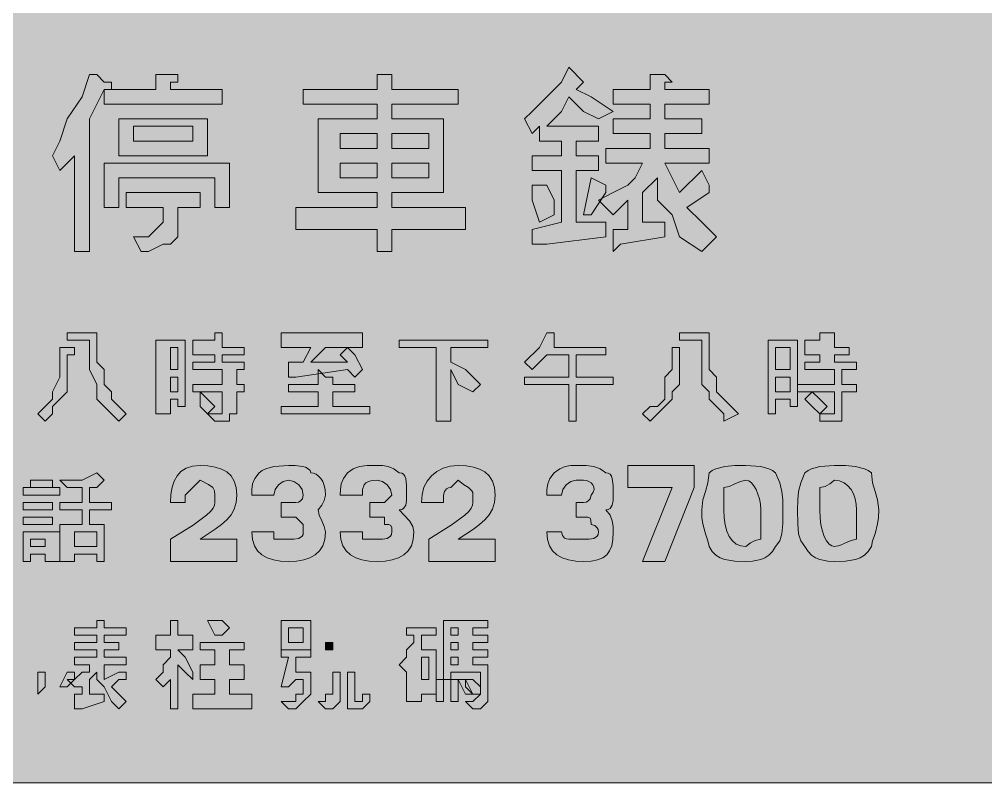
# Model space of a CAD drawing. Header units: metres. Extents: x 9 to 558, y 12 to 260.
# Drawn here: x 283.4 to 440.6, y 11.5 to 135.7 of the extents above; entities that cross this region are included whole.
import ezdxf

# ---------------------------------------------------------------- set-up
doc = ezdxf.new("R2010")
doc.units = ezdxf.units.M
doc.layers.add('FILL_BLACK_000000', color=7, linetype='Continuous', true_color=0x000000)
doc.layers.add('FILL_YELLOW_FFFF00', color=7, linetype='Continuous', true_color=0xffff00)

msp = doc.modelspace()

# ---------------------------------------------------------------- hatches: boundary and pattern name
at = {"layer": 'FILL_BLACK_000000', "true_color": 0x000000}
h = msp.add_hatch(color=7, dxfattribs=at)
h.dxf.hatch_style = 1
h.paths.add_polyline_path([(366.81, 101.52), (371.61, 102.72), (371.61, 111.12), (366.81, 111.12), (366.81, 113.52), (371.61, 113.52), (371.61, 115.92), (368.01, 115.92), (368.01, 118.32), (366.81, 117.12), (365.61, 119.52), (366.81, 120.72), (369.21, 123.12), (371.61, 125.52), (372.81, 127.92), (375.21, 125.52), (374.01, 124.32), (376.41, 123.12), (380.01, 120.72), (377.61, 119.52), (375.21, 120.72), (372.81, 123.12), (371.61, 120.72), (369.21, 118.32), (377.61, 118.32), (377.61, 115.92), (374.01, 115.92), (374.01, 113.52), (377.61, 113.52), (377.61, 111.12), (374.01, 111.12), (374.01, 102.72), (378.81, 102.72), (378.81, 100.32), (369.21, 99.12), (368.01, 99.12), (366.81, 99.12), (366.81, 101.52)])
h = msp.add_hatch(color=7, dxfattribs=at)
h.dxf.hatch_style = 1
h.paths.add_polyline_path([(297.21, 125.52), (298.41, 125.52), (298.41, 124.32), (297.21, 124.32), (294.81, 119.52), (294.81, 97.92), (292.41, 97.92), (292.41, 113.52), (290.01, 111.12), (288.81, 113.52), (290.01, 115.92), (291.21, 119.52), (293.61, 123.12), (294.81, 126.72), (296.01, 126.72), (297.21, 125.52)])
h = msp.add_hatch(color=7, dxfattribs=at)
h.dxf.hatch_style = 1
h.paths.add_polyline_path([(308.01, 126.72), (309.21, 126.72), (309.21, 125.52), (308.01, 125.52), (308.01, 124.32), (316.41, 124.32), (316.41, 121.92), (297.21, 121.92), (297.21, 124.32), (305.61, 124.32), (305.61, 126.72), (308.01, 126.72)])
h = msp.add_hatch(color=7, dxfattribs=at)
h.dxf.hatch_style = 1
h.paths.add_polyline_path([(344.01, 124.32), (354.81, 124.32), (354.81, 121.92), (344.01, 121.92), (344.01, 119.52), (352.41, 119.52), (352.41, 107.52), (344.01, 107.52), (344.01, 105.12), (356.01, 105.12), (356.01, 101.52), (344.01, 101.52), (344.01, 97.92), (341.61, 97.92), (341.61, 101.52), (328.41, 101.52), (328.41, 105.12), (341.61, 105.12), (341.61, 107.52), (332.01, 107.52), (332.01, 119.52), (341.61, 119.52), (341.61, 121.92), (329.61, 121.92), (329.61, 124.32), (341.61, 124.32), (341.61, 126.72), (344.01, 126.72), (344.01, 125.52), (344.01, 124.32)])
h.paths.add_polyline_path([(341.61, 114.72), (341.61, 117.12), (335.61, 117.12), (335.61, 114.72), (341.61, 114.72)], flags=16)
h.paths.add_polyline_path([(335.61, 109.92), (341.61, 109.92), (341.61, 112.32), (335.61, 112.32), (335.61, 109.92)], flags=16)
h.paths.add_polyline_path([(344.01, 117.12), (344.01, 114.72), (350.01, 114.72), (350.01, 117.12), (344.01, 117.12)], flags=16)
h.paths.add_polyline_path([(350.01, 112.32), (344.01, 112.32), (344.01, 109.92), (350.01, 109.92), (350.01, 112.32)], flags=16)
h = msp.add_hatch(color=7, dxfattribs=at)
h.dxf.hatch_style = 1
h.paths.add_polyline_path([(386.01, 124.32), (386.01, 126.72), (388.41, 126.72), (389.61, 125.52), (388.41, 125.52), (388.41, 124.32), (395.61, 124.32), (395.61, 121.92), (388.41, 121.92), (388.41, 119.52), (394.41, 119.52), (394.41, 117.12), (388.41, 117.12), (388.41, 114.72), (395.61, 114.72), (395.61, 112.32), (388.41, 112.32), (389.61, 109.92), (390.81, 107.52), (394.41, 111.12), (395.61, 108.72), (395.61, 107.52), (392.01, 105.12), (394.41, 102.72), (396.81, 100.32), (394.41, 97.92), (390.81, 100.32), (389.61, 103.92), (387.21, 106.32), (387.21, 109.92), (384.81, 107.52), (384.81, 102.72), (388.41, 102.72), (388.41, 100.32), (381.21, 99.12), (380.01, 97.92), (380.01, 99.12), (380.01, 101.52), (382.41, 101.52), (382.41, 106.32), (380.01, 103.92), (377.61, 106.32), (380.01, 107.52), (382.41, 108.72), (383.61, 109.92), (384.81, 112.32), (378.81, 112.32), (378.81, 114.72), (386.01, 114.72), (386.01, 117.12), (380.01, 117.12), (380.01, 119.52), (386.01, 119.52), (386.01, 121.92), (380.01, 121.92), (380.01, 124.32), (386.01, 124.32)])
h = msp.add_hatch(color=7, dxfattribs=at)
h.dxf.hatch_style = 1
h.paths.add_polyline_path([(314.01, 113.52), (299.61, 113.52), (299.61, 119.52), (314.01, 119.52), (314.01, 113.52)])
h.paths.add_polyline_path([(311.61, 118.32), (302.01, 118.32), (302.01, 115.92), (311.61, 115.92), (311.61, 118.32)], flags=16)
h = msp.add_hatch(color=7, dxfattribs=at)
h.dxf.hatch_style = 1
h.paths.add_polyline_path([(317.61, 112.32), (317.61, 105.12), (315.21, 105.12), (315.21, 109.92), (299.61, 109.92), (299.61, 105.12), (297.21, 105.12), (297.21, 112.32), (317.61, 112.32)])
h = msp.add_hatch(color=7, dxfattribs=at)
h.dxf.hatch_style = 1
h.paths.add_polyline_path([(370.41, 106.32), (370.41, 103.92), (368.01, 102.72), (366.81, 106.32), (366.81, 108.72), (369.21, 108.72), (370.41, 106.32)])
h = msp.add_hatch(color=7, dxfattribs=at)
h.dxf.hatch_style = 1
h.paths.add_polyline_path([(376.41, 109.92), (378.81, 108.72), (378.81, 107.52), (376.41, 103.92), (375.21, 103.92), (376.41, 109.92)])
h = msp.add_hatch(color=7, dxfattribs=at)
h.dxf.hatch_style = 1
h.paths.add_polyline_path([(312.81, 107.52), (312.81, 105.12), (309.21, 105.12), (309.21, 102.72), (309.21, 100.32), (308.01, 99.12), (306.81, 99.12), (304.41, 97.92), (303.21, 97.92), (302.01, 100.32), (304.41, 100.32), (305.61, 101.52), (306.81, 102.72), (306.81, 105.12), (300.81, 105.12), (300.81, 107.52), (312.81, 107.52)])
h = msp.add_hatch(color=7, dxfattribs=at)
h.dxf.hatch_style = 1
h.paths.add_polyline_path([(296.01, 84.72), (296.01, 81.12), (296.01, 79.92), (297.21, 78.72), (297.21, 77.52), (297.21, 76.32), (298.41, 75.12), (298.41, 73.92), (299.61, 72.72), (300.81, 71.52), (299.61, 70.32), (298.41, 71.52), (297.21, 72.72), (296.01, 73.92), (296.01, 75.12), (296.01, 76.32), (294.81, 78.72), (294.81, 79.92), (294.81, 81.12), (294.81, 83.52), (291.21, 83.52), (291.21, 84.72), (296.01, 84.72)])
h = msp.add_hatch(color=7, dxfattribs=at)
h.dxf.hatch_style = 1
h.paths.add_polyline_path([(309.21, 72.72), (309.21, 73.92), (308.01, 73.92), (308.01, 71.52), (305.61, 71.52), (305.61, 72.72), (305.61, 83.52), (310.41, 83.52), (310.41, 72.72), (309.21, 72.72)])
h.paths.add_polyline_path([(308.01, 82.32), (308.01, 78.72), (309.21, 78.72), (309.21, 82.32), (308.01, 82.32)], flags=16)
h.paths.add_polyline_path([(309.21, 77.52), (308.01, 77.52), (308.01, 75.12), (309.21, 75.12), (309.21, 77.52)], flags=16)
h = msp.add_hatch(color=7, dxfattribs=at)
h.dxf.hatch_style = 1
h.paths.add_polyline_path([(315.21, 81.12), (311.61, 81.12), (311.61, 83.52), (315.21, 83.52), (315.21, 84.72), (316.41, 84.72), (316.41, 82.32), (320.01, 82.32), (320.01, 81.12), (316.41, 81.12), (316.41, 79.92), (320.01, 79.92), (320.01, 78.72), (318.81, 78.72), (318.81, 76.32), (320.01, 76.32), (320.01, 75.12), (318.81, 75.12), (318.81, 71.52), (317.61, 71.52), (317.61, 70.32), (316.41, 70.32), (315.21, 70.32), (314.01, 71.52), (316.41, 71.52), (316.41, 72.72), (316.41, 75.12), (311.61, 75.12), (311.61, 76.32), (316.41, 76.32), (316.41, 78.72), (311.61, 78.72), (311.61, 79.92), (315.21, 79.92), (315.21, 81.12)])
h = msp.add_hatch(color=7, dxfattribs=at)
h.dxf.hatch_style = 1
h.paths.add_polyline_path([(339.21, 78.72), (338.01, 77.52), (336.81, 78.72), (328.41, 77.52), (327.21, 77.52), (327.21, 79.92), (329.61, 79.92), (330.81, 82.32), (326.01, 82.32), (326.01, 84.72), (339.21, 84.72), (339.21, 82.32), (336.81, 82.32), (338.01, 81.12), (339.21, 78.72)])
h.paths.add_polyline_path([(333.21, 82.32), (330.81, 79.92), (336.81, 79.92), (335.61, 81.12), (336.81, 82.32), (333.21, 82.32)], flags=16)
h = msp.add_hatch(color=7, dxfattribs=at)
h.dxf.hatch_style = 1
h.paths.add_polyline_path([(359.61, 83.52), (359.61, 82.32), (353.61, 82.32), (353.61, 79.92), (356.01, 78.72), (358.41, 76.32), (357.21, 75.12), (354.81, 76.32), (353.61, 78.72), (353.61, 70.32), (351.21, 70.32), (351.21, 82.32), (345.21, 82.32), (345.21, 83.52), (359.61, 83.52)])
h = msp.add_hatch(color=7, dxfattribs=at)
h.dxf.hatch_style = 1
h.paths.add_polyline_path([(370.41, 82.32), (378.81, 82.32), (378.81, 81.12), (374.01, 81.12), (374.01, 77.52), (380.01, 77.52), (380.01, 76.32), (374.01, 76.32), (374.01, 70.32), (372.81, 70.32), (372.81, 76.32), (365.61, 76.32), (365.61, 77.52), (372.81, 77.52), (372.81, 81.12), (369.21, 81.12), (366.81, 78.72), (365.61, 79.92), (368.01, 82.32), (369.21, 84.72), (370.41, 84.72), (370.41, 83.52), (370.41, 82.32)])
h = msp.add_hatch(color=7, dxfattribs=at)
h.dxf.hatch_style = 1
h.paths.add_polyline_path([(395.61, 84.72), (395.61, 81.12), (395.61, 79.92), (395.61, 78.72), (396.81, 77.52), (396.81, 76.32), (396.81, 75.12), (398.01, 73.92), (399.21, 72.72), (400.41, 71.52), (398.01, 70.32), (398.01, 71.52), (396.81, 72.72), (395.61, 73.92), (395.61, 75.12), (394.41, 76.32), (394.41, 78.72), (394.41, 79.92), (394.41, 81.12), (394.41, 83.52), (390.81, 83.52), (390.81, 84.72), (395.61, 84.72)])
h = msp.add_hatch(color=7, dxfattribs=at)
h.dxf.hatch_style = 1
h.paths.add_polyline_path([(408.81, 72.72), (408.81, 73.92), (406.41, 73.92), (406.41, 71.52), (405.21, 71.52), (405.21, 72.72), (405.21, 83.52), (410.01, 83.52), (410.01, 72.72), (408.81, 72.72)])
h.paths.add_polyline_path([(406.41, 82.32), (406.41, 78.72), (408.81, 78.72), (408.81, 82.32), (406.41, 82.32)], flags=16)
h.paths.add_polyline_path([(408.81, 77.52), (406.41, 77.52), (406.41, 75.12), (408.81, 75.12), (408.81, 77.52)], flags=16)
h = msp.add_hatch(color=7, dxfattribs=at)
h.dxf.hatch_style = 1
h.paths.add_polyline_path([(413.61, 81.12), (411.21, 81.12), (411.21, 83.52), (413.61, 83.52), (413.61, 84.72), (416.01, 84.72), (416.01, 82.32), (418.41, 82.32), (418.41, 81.12), (416.01, 81.12), (416.01, 79.92), (419.61, 79.92), (419.61, 78.72), (417.21, 78.72), (417.21, 76.32), (419.61, 76.32), (419.61, 75.12), (417.21, 75.12), (417.21, 71.52), (417.21, 70.32), (416.01, 70.32), (414.81, 70.32), (413.61, 70.32), (413.61, 71.52), (414.81, 71.52), (416.01, 71.52), (416.01, 72.72), (416.01, 75.12), (410.01, 75.12), (410.01, 76.32), (416.01, 76.32), (416.01, 78.72), (411.21, 78.72), (411.21, 79.92), (413.61, 79.92), (413.61, 81.12)])
h = msp.add_hatch(color=7, dxfattribs=at)
h.dxf.hatch_style = 1
h.paths.add_polyline_path([(287.61, 72.72), (288.81, 73.92), (288.81, 75.12), (290.01, 77.52), (290.01, 78.72), (290.01, 79.92), (290.01, 82.32), (291.21, 82.32), (292.41, 82.32), (292.41, 81.12), (291.21, 81.12), (291.21, 79.92), (291.21, 77.52), (291.21, 76.32), (291.21, 75.12), (290.01, 73.92), (288.81, 72.72), (288.81, 71.52), (287.61, 70.32), (286.41, 71.52), (287.61, 72.72)])
h = msp.add_hatch(color=7, dxfattribs=at)
h.dxf.hatch_style = 1
h.paths.add_polyline_path([(386.01, 72.72), (387.21, 72.72), (388.41, 73.92), (388.41, 75.12), (388.41, 77.52), (389.61, 78.72), (389.61, 79.92), (389.61, 82.32), (390.81, 82.32), (390.81, 81.12), (390.81, 79.92), (390.81, 77.52), (390.81, 76.32), (389.61, 75.12), (389.61, 73.92), (388.41, 72.72), (387.21, 71.52), (386.01, 70.32), (384.81, 71.52), (386.01, 72.72)])
h = msp.add_hatch(color=7, dxfattribs=at)
h.dxf.hatch_style = 1
h.paths.add_polyline_path([(326.01, 72.72), (332.01, 72.72), (332.01, 75.12), (327.21, 75.12), (327.21, 76.32), (332.01, 76.32), (332.01, 78.72), (333.21, 77.52), (334.41, 77.52), (334.41, 76.32), (338.01, 76.32), (338.01, 75.12), (334.41, 75.12), (334.41, 72.72), (340.41, 72.72), (340.41, 71.52), (326.01, 71.52), (326.01, 72.72)])
h = msp.add_hatch(color=7, dxfattribs=at)
h.dxf.hatch_style = 1
h.paths.add_polyline_path([(314.01, 73.92), (315.21, 72.72), (314.01, 71.52), (312.81, 72.72), (312.81, 73.92), (312.81, 75.12), (314.01, 73.92)])
h = msp.add_hatch(color=7, dxfattribs=at)
h.dxf.hatch_style = 1
h.paths.add_polyline_path([(413.61, 73.92), (414.81, 72.72), (413.61, 71.52), (412.41, 72.72), (411.21, 73.92), (412.41, 75.12), (413.61, 73.92)])
h = msp.add_hatch(color=7, dxfattribs=at)
h.dxf.hatch_style = 1
h.paths.add_polyline_path([(318.81, 51.12), (318.81, 47.52), (308.01, 47.52), (308.01, 51.12), (311.67, 53.41), (313.86, 55.02), (314.51, 55.64), (314.93, 56.18), (315.15, 56.67), (315.21, 57.12), (315.21, 58.32), (315.17, 59.03), (314.91, 59.52), (314.2, 60.01), (312.81, 60.72), (311.61, 59.52), (310.41, 58.32), (310.41, 57.12), (308.01, 57.12), (308.07, 58.41), (308.25, 59.58), (308.58, 60.6), (309.06, 61.47), (309.71, 62.17), (310.54, 62.69), (311.57, 63.01), (312.81, 63.12), (314.1, 63.06), (315.27, 62.88), (316.29, 62.55), (317.16, 62.07), (317.86, 61.42), (318.38, 60.59), (318.7, 59.56), (318.81, 58.32), (318.7, 57.08), (318.38, 56.01), (317.86, 55.09), (317.16, 54.27), (316.29, 53.5), (315.27, 52.75), (312.81, 51.12), (318.81, 51.12)])
h = msp.add_hatch(color=7, dxfattribs=at)
h.dxf.hatch_style = 1
h.paths.add_polyline_path([(325.92, 47.58), (324.75, 47.76), (323.73, 48.09), (322.86, 48.57), (322.16, 49.22), (321.64, 50.05), (321.32, 51.08), (321.21, 52.32), (324.81, 52.32), (324.81, 51.12), (327.21, 51.12), (328.09, 51.14), (328.86, 51.27), (329.4, 51.63), (329.56, 51.92), (329.61, 52.32), (329.61, 53.52), (328.41, 54.72), (326.01, 54.72), (326.01, 57.12), (328.41, 57.12), (328.81, 57.17), (329.1, 57.31), (329.46, 57.72), (329.61, 58.32), (329.4, 59.2), (328.86, 59.97), (328.09, 60.51), (327.21, 60.72), (326.33, 60.51), (325.56, 59.97), (325.02, 59.2), (324.81, 58.32), (321.21, 58.32), (321.23, 59.22), (321.36, 60.12), (321.72, 61.02), (322.41, 61.92), (322.91, 62.32), (323.5, 62.61), (324.81, 62.97), (327.21, 63.12), (328.28, 63.1), (329.46, 62.97), (329.99, 62.83), (330.42, 62.61), (330.7, 62.32), (330.81, 61.92), (331.26, 61.86), (331.69, 61.69), (332.1, 61.41), (332.46, 61.02), (332.77, 60.51), (333, 59.89), (333.16, 59.16), (333.21, 58.32), (333.02, 57.44), (332.61, 56.67), (332.01, 55.92), (332.2, 55.02), (332.61, 54.12), (333.02, 53.22), (333.21, 52.32), (333.1, 51.08), (332.78, 50.05), (332.26, 49.22), (331.56, 48.57), (330.69, 48.09), (329.67, 47.76), (328.5, 47.58), (327.21, 47.52), (325.92, 47.58)])
h = msp.add_hatch(color=7, dxfattribs=at)
h.dxf.hatch_style = 1
h.paths.add_polyline_path([(340.32, 47.58), (339.15, 47.76), (338.13, 48.09), (337.26, 48.57), (336.56, 49.22), (336.04, 50.05), (335.72, 51.08), (335.61, 52.32), (339.21, 52.32), (339.21, 51.12), (341.61, 51.12), (342.49, 51.14), (343.26, 51.27), (343.8, 51.63), (343.96, 51.92), (344.01, 52.32), (343.99, 53.01), (343.86, 53.37), (343.5, 53.5), (342.81, 53.52), (342.81, 54.72), (340.41, 54.72), (340.41, 57.12), (342.81, 57.12), (344.01, 58.32), (343.8, 59.2), (343.26, 59.97), (342.49, 60.51), (341.61, 60.72), (340.82, 60.67), (340.22, 60.51), (339.8, 60.28), (339.51, 59.97), (339.25, 59.2), (339.21, 58.32), (335.61, 58.32), (335.63, 59.22), (335.76, 60.12), (336.12, 61.02), (336.81, 61.92), (337.73, 62.61), (338.76, 62.97), (340.02, 63.1), (341.61, 63.12), (342.51, 63.1), (343.41, 62.97), (344.31, 62.61), (345.21, 61.92), (345.61, 61.86), (345.9, 61.69), (346.12, 61.41), (346.26, 61.02), (346.39, 59.89), (346.41, 58.32), (346.39, 57.44), (346.26, 56.67), (345.9, 56.13), (345.61, 55.97), (345.21, 55.92), (346.86, 54.12), (347.4, 53.22), (347.61, 52.32), (347.5, 51.08), (347.18, 50.05), (346.66, 49.22), (345.96, 48.57), (345.09, 48.09), (344.07, 47.76), (342.9, 47.58), (341.61, 47.52), (340.32, 47.58)])
h = msp.add_hatch(color=7, dxfattribs=at)
h.dxf.hatch_style = 1
h.paths.add_polyline_path([(360.81, 51.12), (360.81, 47.52), (350.01, 47.52), (350.01, 51.12), (353.67, 53.41), (355.86, 55.02), (356.51, 55.64), (356.93, 56.18), (357.15, 56.67), (357.21, 57.12), (357.21, 58.32), (357.16, 58.72), (357, 59.03), (356.46, 59.52), (355.69, 60.01), (354.81, 60.72), (353.61, 59.52), (353.21, 59.47), (352.92, 59.33), (352.56, 58.92), (352.41, 58.32), (352.41, 57.12), (348.81, 57.12), (348.92, 58.41), (349.24, 59.58), (349.76, 60.6), (350.46, 61.47), (351.33, 62.17), (352.35, 62.69), (353.52, 63.01), (354.81, 63.12), (356.1, 63.06), (357.27, 62.88), (358.29, 62.55), (359.16, 62.07), (359.86, 61.42), (360.38, 60.59), (360.7, 59.56), (360.81, 58.32), (360.7, 57.08), (360.38, 56.01), (359.86, 55.09), (359.16, 54.27), (358.29, 53.5), (357.27, 52.75), (354.81, 51.12), (360.81, 51.12)])
h = msp.add_hatch(color=7, dxfattribs=at)
h.dxf.hatch_style = 1
h.paths.add_polyline_path([(373.92, 47.58), (372.75, 47.76), (371.73, 48.09), (370.86, 48.57), (370.16, 49.22), (369.64, 50.05), (369.32, 51.08), (369.21, 52.32), (371.61, 52.32), (371.76, 51.72), (372.12, 51.31), (372.41, 51.17), (372.81, 51.12), (375.21, 51.12), (376.09, 51.14), (376.86, 51.27), (377.4, 51.63), (377.56, 51.92), (377.61, 52.32), (377.56, 52.72), (377.42, 53.01), (377.01, 53.37), (376.41, 53.52), (376.39, 54.21), (376.26, 54.57), (375.9, 54.7), (375.21, 54.72), (374.01, 54.72), (374.01, 57.12), (375.21, 57.12), (375.61, 57.17), (375.9, 57.31), (376.26, 57.72), (376.41, 58.32), (376.75, 58.77), (376.9, 59.2), (376.87, 59.61), (376.71, 59.97), (376.43, 60.28), (376.07, 60.51), (375.66, 60.67), (375.21, 60.72), (374.01, 60.72), (373.13, 60.51), (372.36, 59.97), (371.82, 59.2), (371.61, 58.32), (369.21, 58.32), (369.23, 59.22), (369.36, 60.12), (369.72, 61.02), (370.41, 61.92), (371.31, 62.61), (372.21, 62.97), (373.11, 63.1), (374.01, 63.12), (375.6, 63.1), (376.86, 62.97), (377.89, 62.61), (378.81, 61.92), (379.21, 61.86), (379.5, 61.69), (379.72, 61.41), (379.86, 61.02), (379.99, 59.89), (380.01, 58.32), (379.99, 57.44), (379.86, 56.67), (379.5, 56.13), (379.21, 55.97), (378.81, 55.92), (379.5, 55.02), (379.86, 54.12), (379.99, 53.22), (380.01, 52.32), (379.95, 51.08), (379.77, 50.05), (379.44, 49.22), (378.96, 48.57), (378.31, 48.09), (377.48, 47.76), (376.45, 47.58), (375.21, 47.52), (373.92, 47.58)])
h = msp.add_hatch(color=7, dxfattribs=at)
h.dxf.hatch_style = 1
h.paths.add_polyline_path([(389.61, 59.52), (382.41, 59.52), (382.41, 63.12), (393.21, 63.12), (393.21, 59.52), (388.41, 47.52), (384.81, 47.52), (389.61, 59.52)])
h = msp.add_hatch(color=7, dxfattribs=at)
h.dxf.hatch_style = 1
h.paths.add_polyline_path([(407.46, 52.02), (407.1, 50.86), (406.41, 49.92), (405.91, 49.13), (405.32, 48.53), (404.68, 48.11), (404.01, 47.82), (402.7, 47.56), (401.61, 47.52), (399.83, 47.56), (398.16, 47.82), (397.4, 48.11), (396.72, 48.53), (396.11, 49.13), (395.61, 49.92), (395.42, 50.86), (395.01, 52.02), (394.6, 53.63), (394.46, 54.68), (394.41, 55.92), (394.6, 57.53), (395.01, 58.92), (395.42, 60.31), (395.61, 61.92), (396.11, 62.32), (396.72, 62.61), (398.16, 62.97), (399.83, 63.1), (401.61, 63.12), (404.01, 62.97), (405.32, 62.61), (405.91, 62.32), (406.41, 61.92), (407.1, 60.31), (407.46, 58.92), (407.59, 57.53), (407.61, 55.92), (407.59, 53.63), (407.46, 52.02)])
h.paths.add_polyline_path([(403.8, 57.68), (403.26, 59.22), (402.9, 59.83), (402.49, 60.31), (402.06, 60.61), (401.61, 60.72), (400.71, 60.53), (399.81, 60.12), (398.91, 59.71), (398.01, 59.52), (398.01, 55.92), (398.07, 54.63), (398.23, 53.46), (398.52, 52.44), (398.91, 51.57), (399.42, 50.87), (400.03, 50.35), (400.77, 50.03), (401.61, 49.92), (402.36, 50.52), (403.13, 50.93), (404.01, 51.12), (404.01, 55.92), (403.96, 56.82), (403.8, 57.68)], flags=16)
h = msp.add_hatch(color=7, dxfattribs=at)
h.dxf.hatch_style = 1
h.paths.add_polyline_path([(423.02, 53.63), (422.61, 52.02), (422.2, 50.86), (422.01, 49.92), (421.51, 49.13), (420.9, 48.53), (420.22, 48.11), (419.46, 47.82), (417.79, 47.56), (416.01, 47.52), (414.92, 47.56), (413.61, 47.82), (412.94, 48.11), (412.3, 48.53), (411.71, 49.13), (411.21, 49.92), (410.52, 50.86), (410.16, 52.02), (410.03, 53.63), (410.01, 55.92), (410.03, 57.53), (410.16, 58.92), (410.52, 60.31), (411.21, 61.92), (411.71, 62.32), (412.3, 62.61), (413.61, 62.97), (416.01, 63.12), (417.79, 63.1), (419.46, 62.97), (420.9, 62.61), (421.51, 62.32), (422.01, 61.92), (422.2, 60.31), (422.61, 58.92), (423.02, 57.53), (423.21, 55.92), (423.16, 54.68), (423.02, 53.63)])
h.paths.add_polyline_path([(419.38, 57.68), (419.1, 58.49), (418.71, 59.22), (418.2, 59.83), (417.58, 60.31), (416.85, 60.61), (416.01, 60.72), (415.26, 60.12), (414.49, 59.71), (413.61, 59.52), (413.61, 55.92), (413.66, 54.63), (413.82, 53.46), (414.05, 52.44), (414.36, 51.57), (414.72, 50.87), (415.13, 50.35), (415.56, 50.03), (416.01, 49.92), (416.91, 50.11), (417.81, 50.52), (418.71, 50.93), (419.61, 51.12), (419.61, 55.92), (419.55, 56.82), (419.38, 57.68)], flags=16)
h = msp.add_hatch(color=7, dxfattribs=at)
h.dxf.hatch_style = 1
h.paths.add_polyline_path([(296.01, 61.92), (297.21, 60.72), (296.01, 59.52), (294.81, 59.52), (294.81, 57.12), (298.41, 57.12), (298.41, 55.92), (294.81, 55.92), (294.81, 53.52), (297.21, 53.52), (297.21, 47.52), (296.01, 47.52), (296.01, 48.72), (292.41, 48.72), (292.41, 47.52), (290.01, 47.52), (290.01, 53.52), (293.61, 53.52), (293.61, 55.92), (290.01, 55.92), (290.01, 57.12), (293.61, 57.12), (293.61, 59.52), (291.21, 59.52), (290.01, 60.72), (293.61, 60.72), (296.01, 61.92)])
h.paths.add_polyline_path([(296.01, 52.32), (292.41, 52.32), (292.41, 49.92), (296.01, 49.92), (296.01, 52.32)], flags=16)
h = msp.add_hatch(color=7, dxfattribs=at)
h.dxf.hatch_style = 1
h.paths.add_polyline_path([(288.81, 60.72), (288.81, 59.52), (285.21, 59.52), (285.21, 60.72), (288.81, 60.72)])
h = msp.add_hatch(color=7, dxfattribs=at)
h.dxf.hatch_style = 1
h.paths.add_polyline_path([(290.01, 59.52), (290.01, 58.32), (284.01, 58.32), (284.01, 59.52), (290.01, 59.52)])
h = msp.add_hatch(color=7, dxfattribs=at)
h.dxf.hatch_style = 1
h.paths.add_polyline_path([(288.81, 57.12), (288.81, 55.92), (284.01, 55.92), (284.01, 57.12), (288.81, 57.12)])
h = msp.add_hatch(color=7, dxfattribs=at)
h.dxf.hatch_style = 1
h.paths.add_polyline_path([(288.81, 54.72), (288.81, 53.52), (284.01, 53.52), (284.01, 54.72), (288.81, 54.72)])
h = msp.add_hatch(color=7, dxfattribs=at)
h.dxf.hatch_style = 1
h.paths.add_polyline_path([(290.01, 52.32), (290.01, 47.52), (287.61, 47.52), (287.61, 48.72), (285.21, 48.72), (285.21, 47.52), (284.01, 47.52), (284.01, 52.32), (290.01, 52.32)])
h.paths.add_polyline_path([(287.61, 51.12), (285.21, 51.12), (285.21, 49.92), (287.61, 49.92), (287.61, 51.12)], flags=16)
h = msp.add_hatch(color=7, dxfattribs=at)
h.dxf.hatch_style = 1
h.paths.add_polyline_path([(296.01, 36.72), (296.01, 37.92), (297.21, 37.92), (297.21, 36.72), (300.81, 36.72), (300.81, 35.52), (297.21, 35.52), (297.21, 34.32), (299.61, 34.32), (299.61, 33.12), (297.21, 33.12), (297.21, 31.92), (300.81, 31.92), (300.81, 30.72), (297.21, 30.72), (297.21, 29.52), (297.21, 28.32), (299.61, 29.52), (300.81, 29.52), (300.81, 28.32), (299.61, 28.32), (298.41, 27.12), (299.61, 25.92), (300.81, 24.72), (299.61, 23.52), (298.41, 24.72), (297.21, 27.12), (296.01, 28.32), (296.01, 29.52), (294.81, 28.32), (294.81, 25.92), (297.21, 25.92), (297.21, 24.72), (293.61, 23.52), (292.41, 23.52), (292.41, 25.92), (293.61, 25.92), (293.61, 27.12), (292.41, 27.12), (291.21, 28.32), (292.41, 28.32), (293.61, 29.52), (294.81, 29.52), (294.81, 30.72), (292.41, 30.72), (292.41, 31.92), (296.01, 31.92), (296.01, 33.12), (292.41, 33.12), (292.41, 34.32), (296.01, 34.32), (296.01, 35.52), (292.41, 35.52), (292.41, 36.72), (296.01, 36.72)])
h = msp.add_hatch(color=7, dxfattribs=at)
h.dxf.hatch_style = 1
h.paths.add_polyline_path([(305.61, 28.32), (306.81, 29.52), (306.81, 30.72), (308.01, 31.92), (308.01, 33.12), (305.61, 33.12), (305.61, 35.52), (308.01, 35.52), (308.01, 37.92), (309.21, 37.92), (309.21, 35.52), (311.61, 35.52), (311.61, 33.12), (309.21, 33.12), (310.41, 31.92), (311.61, 29.52), (311.61, 28.32), (310.41, 29.52), (309.21, 30.72), (309.21, 23.52), (308.01, 23.52), (308.01, 28.32), (306.81, 27.12), (305.61, 28.32)])
h = msp.add_hatch(color=7, dxfattribs=at)
h.dxf.hatch_style = 1
h.paths.add_polyline_path([(316.41, 37.92), (317.61, 36.72), (316.41, 35.52), (315.21, 35.52), (314.01, 37.92), (315.21, 37.92), (316.41, 37.92)])
h = msp.add_hatch(color=7, dxfattribs=at)
h.dxf.hatch_style = 1
h.paths.add_polyline_path([(330.81, 33.12), (326.01, 33.12), (326.01, 37.92), (330.81, 37.92), (330.81, 33.12)])
h.paths.add_polyline_path([(329.61, 36.72), (327.21, 36.72), (327.21, 34.32), (329.61, 34.32), (329.61, 36.72)], flags=16)
h = msp.add_hatch(color=7, dxfattribs=at)
h.dxf.hatch_style = 1
h.paths.add_polyline_path([(357.21, 35.52), (359.61, 35.52), (359.61, 34.32), (357.21, 34.32), (357.21, 33.12), (359.61, 33.12), (359.61, 31.92), (357.21, 31.92), (357.21, 30.72), (359.61, 30.72), (359.61, 29.52), (359.61, 28.32), (359.61, 27.12), (359.61, 25.92), (359.61, 24.72), (358.41, 23.52), (357.21, 23.52), (356.01, 24.72), (357.21, 24.72), (358.41, 25.92), (358.41, 27.12), (358.41, 28.32), (358.41, 29.52), (353.61, 29.52), (353.61, 28.32), (352.41, 28.32), (352.41, 37.92), (359.61, 37.92), (359.61, 36.72), (357.21, 36.72), (357.21, 35.52)])
h.paths.add_polyline_path([(353.61, 30.72), (354.81, 30.72), (354.81, 31.92), (353.61, 31.92), (353.61, 30.72)], flags=16)
h.paths.add_polyline_path([(353.61, 36.72), (353.61, 35.52), (354.81, 35.52), (354.81, 36.72), (353.61, 36.72)], flags=16)
h.paths.add_polyline_path([(354.81, 34.32), (353.61, 34.32), (353.61, 33.12), (354.81, 33.12), (354.81, 34.32)], flags=16)
h = msp.add_hatch(color=7, dxfattribs=at)
h.dxf.hatch_style = 1
h.paths.add_polyline_path([(346.41, 33.12), (347.61, 34.32), (347.61, 35.52), (346.41, 35.52), (346.41, 36.72), (351.21, 36.72), (351.21, 35.52), (348.81, 35.52), (348.81, 33.12), (351.21, 33.12), (351.21, 25.92), (350.01, 25.92), (348.81, 25.92), (348.81, 24.72), (346.41, 24.72), (346.41, 29.52), (345.21, 30.72), (346.41, 31.92), (346.41, 33.12)])
h.paths.add_polyline_path([(350.01, 31.92), (348.81, 31.92), (348.81, 28.32), (350.01, 28.32), (350.01, 31.92)], flags=16)
h = msp.add_hatch(color=7, dxfattribs=at)
h.dxf.hatch_style = 1
h.paths.add_polyline_path([(320.01, 34.32), (320.01, 33.12), (317.61, 33.12), (317.61, 30.72), (320.01, 30.72), (320.01, 28.32), (317.61, 28.32), (317.61, 25.92), (321.21, 25.92), (321.21, 23.52), (311.61, 23.52), (311.61, 25.92), (315.21, 25.92), (315.21, 28.32), (312.81, 28.32), (312.81, 30.72), (315.21, 30.72), (315.21, 33.12), (312.81, 33.12), (312.81, 34.32), (320.01, 34.32)])
h = msp.add_hatch(color=7, dxfattribs=at)
h.dxf.hatch_style = 1
h.paths.add_polyline_path([(330.81, 33.12), (330.81, 31.92), (328.41, 31.92), (328.41, 29.52), (330.81, 29.52), (330.81, 28.32), (330.81, 27.12), (330.81, 25.92), (329.61, 24.72), (328.41, 23.52), (327.21, 23.52), (326.01, 24.72), (327.21, 24.72), (328.41, 24.72), (328.41, 25.92), (329.61, 25.92), (329.61, 27.12), (329.61, 28.32), (328.41, 28.32), (327.21, 27.12), (326.01, 27.12), (327.21, 31.92), (326.01, 31.92), (326.01, 33.12), (330.81, 33.12)])
h = msp.add_hatch(color=7, dxfattribs=at)
h.dxf.hatch_style = 1
h.paths.add_polyline_path([(333.21, 34.32), (334.41, 34.32), (334.41, 33.12), (333.21, 33.12), (333.21, 34.32)])
h = msp.add_hatch(color=7, dxfattribs=at)
h.dxf.hatch_style = 1
h.paths.add_polyline_path([(287.61, 28.32), (287.61, 27.12), (286.41, 25.92), (286.41, 28.32), (286.41, 29.52), (287.61, 29.52), (287.61, 28.32)])
h = msp.add_hatch(color=7, dxfattribs=at)
h.dxf.hatch_style = 1
h.paths.add_polyline_path([(291.21, 29.52), (292.41, 29.52), (292.41, 28.32), (291.21, 27.12), (290.01, 27.12), (291.21, 29.52)])
h = msp.add_hatch(color=7, dxfattribs=at)
h.dxf.hatch_style = 1
h.paths.add_polyline_path([(333.21, 24.72), (333.21, 25.92), (334.41, 25.92), (334.41, 27.12), (334.41, 29.52), (335.61, 29.52), (335.61, 28.32), (335.61, 27.12), (335.61, 25.92), (335.61, 24.72), (334.41, 23.52), (333.21, 23.52), (332.01, 24.72), (333.21, 24.72)])
h = msp.add_hatch(color=7, dxfattribs=at)
h.dxf.hatch_style = 1
h.paths.add_polyline_path([(338.01, 29.52), (338.01, 28.32), (338.01, 25.92), (338.01, 24.72), (339.21, 24.72), (339.21, 25.92), (340.41, 25.92), (340.41, 24.72), (339.21, 23.52), (338.01, 23.52), (336.81, 23.52), (336.81, 24.72), (336.81, 25.92), (336.81, 29.52), (338.01, 29.52)])
h = msp.add_hatch(color=7, dxfattribs=at)
h.dxf.hatch_style = 1
h.paths.add_polyline_path([(351.21, 28.32), (352.41, 28.32), (352.41, 25.92), (352.41, 24.72), (351.21, 24.72), (351.21, 28.32)])
h = msp.add_hatch(color=7, dxfattribs=at)
h.dxf.hatch_style = 1
h.paths.add_polyline_path([(353.61, 28.32), (354.81, 28.32), (354.81, 27.12), (354.81, 24.72), (353.61, 24.72), (353.61, 28.32)])
h = msp.add_hatch(color=7, dxfattribs=at)
h.dxf.hatch_style = 1
h.paths.add_polyline_path([(354.81, 28.32), (356.01, 28.32), (356.01, 27.12), (357.21, 25.92), (356.01, 25.92), (354.81, 28.32)])
h = msp.add_hatch(color=7, dxfattribs=at)
h.dxf.hatch_style = 1
h.paths.add_polyline_path([(356.01, 28.32), (357.21, 28.32), (358.41, 27.12), (358.41, 25.92), (357.21, 25.92), (356.01, 28.32)])
at = {"layer": 'FILL_YELLOW_FFFF00', "true_color": 0xffff00}
h = msp.add_hatch(color=7, dxfattribs=at)
h.dxf.hatch_style = 1
h.paths.add_polyline_path([(551.26, 259.87), (552.02, 259.71), (553.41, 259.17), (556.41, 257.52), (556.81, 257.02), (557.1, 256.43), (557.46, 255.12), (557.61, 252.72), (557.61, 18.72), (557.61, 16.32), (557.42, 15.44), (557.01, 14.67), (556.41, 13.92), (553.41, 12.27), (552.02, 11.73), (551.26, 11.57), (550.41, 11.52), (16.41, 11.52), (14.01, 11.52), (13.13, 12.23), (12.36, 12.72), (11.82, 13.21), (11.66, 13.52), (11.61, 13.92), (10.82, 14.37), (10.22, 14.84), (9.8, 15.33), (9.51, 15.87), (9.25, 17.13), (9.21, 18.72), (9.21, 252.72), (9.21, 255.12), (11.61, 257.52), (12.36, 258.12), (13.13, 258.53), (14.01, 258.72), (14.76, 259.32), (15.53, 259.73), (16.41, 259.92), (550.41, 259.92), (551.26, 259.87)])

# ---------------------------------------------------------------- linework, layer by layer
at = {"layer": 'FILL_BLACK_000000', "lineweight": 0, "true_color": 0x000000}
for points in [[(366.81, 101.52), (371.61, 102.72), (371.61, 111.12), (366.81, 111.12), (366.81, 113.52), (371.61, 113.52), (371.61, 115.92), (368.01, 115.92), (368.01, 118.32), (366.81, 117.12), (365.61, 119.52), (366.81, 120.72), (369.21, 123.12), (371.61, 125.52), (372.81, 127.92), (375.21, 125.52), (374.01, 124.32), (376.41, 123.12), (380.01, 120.72), (377.61, 119.52), (375.21, 120.72), (372.81, 123.12), (371.61, 120.72), (369.21, 118.32), (377.61, 118.32), (377.61, 115.92), (374.01, 115.92), (374.01, 113.52), (377.61, 113.52), (377.61, 111.12), (374.01, 111.12), (374.01, 102.72), (378.81, 102.72), (378.81, 100.32), (369.21, 99.12), (368.01, 99.12), (366.81, 99.12)], [(297.21, 125.52), (298.41, 125.52), (298.41, 124.32), (297.21, 124.32), (294.81, 119.52), (294.81, 97.92), (292.41, 97.92), (292.41, 113.52), (290.01, 111.12), (288.81, 113.52), (290.01, 115.92), (291.21, 119.52), (293.61, 123.12), (294.81, 126.72), (296.01, 126.72)], [(308.01, 126.72), (309.21, 126.72), (309.21, 125.52), (308.01, 125.52), (308.01, 124.32), (316.41, 124.32), (316.41, 121.92), (297.21, 121.92), (297.21, 124.32), (305.61, 124.32), (305.61, 126.72)], [(344.01, 124.32), (354.81, 124.32), (354.81, 121.92), (344.01, 121.92), (344.01, 119.52), (352.41, 119.52), (352.41, 107.52), (344.01, 107.52), (344.01, 105.12), (356.01, 105.12), (356.01, 101.52), (344.01, 101.52), (344.01, 97.92), (341.61, 97.92), (341.61, 101.52), (328.41, 101.52), (328.41, 105.12), (341.61, 105.12), (341.61, 107.52), (332.01, 107.52), (332.01, 119.52), (341.61, 119.52), (341.61, 121.92), (329.61, 121.92), (329.61, 124.32), (341.61, 124.32), (341.61, 126.72), (344.01, 126.72), (344.01, 125.52)], [(386.01, 124.32), (386.01, 126.72), (388.41, 126.72), (389.61, 125.52), (388.41, 125.52), (388.41, 124.32), (395.61, 124.32), (395.61, 121.92), (388.41, 121.92), (388.41, 119.52), (394.41, 119.52), (394.41, 117.12), (388.41, 117.12), (388.41, 114.72), (395.61, 114.72), (395.61, 112.32), (388.41, 112.32), (389.61, 109.92), (390.81, 107.52), (394.41, 111.12), (395.61, 108.72), (395.61, 107.52), (392.01, 105.12), (394.41, 102.72), (396.81, 100.32), (394.41, 97.92), (390.81, 100.32), (389.61, 103.92), (387.21, 106.32), (387.21, 109.92), (384.81, 107.52), (384.81, 102.72), (388.41, 102.72), (388.41, 100.32), (381.21, 99.12), (380.01, 97.92), (380.01, 99.12), (380.01, 101.52), (382.41, 101.52), (382.41, 106.32), (380.01, 103.92), (377.61, 106.32), (380.01, 107.52), (382.41, 108.72), (383.61, 109.92), (384.81, 112.32), (378.81, 112.32), (378.81, 114.72), (386.01, 114.72), (386.01, 117.12), (380.01, 117.12), (380.01, 119.52), (386.01, 119.52), (386.01, 121.92), (380.01, 121.92), (380.01, 124.32)], [(314.01, 113.52), (299.61, 113.52), (299.61, 119.52), (314.01, 119.52)], [(311.61, 118.32), (302.01, 118.32), (302.01, 115.92), (311.61, 115.92)], [(341.61, 114.72), (341.61, 117.12), (335.61, 117.12), (335.61, 114.72)], [(344.01, 117.12), (344.01, 114.72), (350.01, 114.72), (350.01, 117.12)], [(317.61, 112.32), (317.61, 105.12), (315.21, 105.12), (315.21, 109.92), (299.61, 109.92), (299.61, 105.12), (297.21, 105.12), (297.21, 112.32)], [(335.61, 109.92), (341.61, 109.92), (341.61, 112.32), (335.61, 112.32)], [(350.01, 112.32), (344.01, 112.32), (344.01, 109.92), (350.01, 109.92)], [(370.41, 106.32), (370.41, 103.92), (368.01, 102.72), (366.81, 106.32), (366.81, 108.72), (369.21, 108.72)], [(376.41, 109.92), (378.81, 108.72), (378.81, 107.52), (376.41, 103.92), (375.21, 103.92)], [(312.81, 107.52), (312.81, 105.12), (309.21, 105.12), (309.21, 102.72), (309.21, 100.32), (308.01, 99.12), (306.81, 99.12), (304.41, 97.92), (303.21, 97.92), (302.01, 100.32), (304.41, 100.32), (305.61, 101.52), (306.81, 102.72), (306.81, 105.12), (300.81, 105.12), (300.81, 107.52)], [(296.01, 84.72), (296.01, 81.12), (296.01, 79.92), (297.21, 78.72), (297.21, 77.52), (297.21, 76.32), (298.41, 75.12), (298.41, 73.92), (299.61, 72.72), (300.81, 71.52), (299.61, 70.32), (298.41, 71.52), (297.21, 72.72), (296.01, 73.92), (296.01, 75.12), (296.01, 76.32), (294.81, 78.72), (294.81, 79.92), (294.81, 81.12), (294.81, 83.52), (291.21, 83.52), (291.21, 84.72)], [(309.21, 72.72), (309.21, 73.92), (308.01, 73.92), (308.01, 71.52), (305.61, 71.52), (305.61, 72.72), (305.61, 83.52), (310.41, 83.52), (310.41, 72.72)], [(315.21, 81.12), (311.61, 81.12), (311.61, 83.52), (315.21, 83.52), (315.21, 84.72), (316.41, 84.72), (316.41, 82.32), (320.01, 82.32), (320.01, 81.12), (316.41, 81.12), (316.41, 79.92), (320.01, 79.92), (320.01, 78.72), (318.81, 78.72), (318.81, 76.32), (320.01, 76.32), (320.01, 75.12), (318.81, 75.12), (318.81, 71.52), (317.61, 71.52), (317.61, 70.32), (316.41, 70.32), (315.21, 70.32), (314.01, 71.52), (316.41, 71.52), (316.41, 72.72), (316.41, 75.12), (311.61, 75.12), (311.61, 76.32), (316.41, 76.32), (316.41, 78.72), (311.61, 78.72), (311.61, 79.92), (315.21, 79.92)], [(339.21, 78.72), (338.01, 77.52), (336.81, 78.72), (328.41, 77.52), (327.21, 77.52), (327.21, 79.92), (329.61, 79.92), (330.81, 82.32), (326.01, 82.32), (326.01, 84.72), (339.21, 84.72), (339.21, 82.32), (336.81, 82.32), (338.01, 81.12)], [(359.61, 83.52), (359.61, 82.32), (353.61, 82.32), (353.61, 79.92), (356.01, 78.72), (358.41, 76.32), (357.21, 75.12), (354.81, 76.32), (353.61, 78.72), (353.61, 70.32), (351.21, 70.32), (351.21, 82.32), (345.21, 82.32), (345.21, 83.52)], [(370.41, 82.32), (378.81, 82.32), (378.81, 81.12), (374.01, 81.12), (374.01, 77.52), (380.01, 77.52), (380.01, 76.32), (374.01, 76.32), (374.01, 70.32), (372.81, 70.32), (372.81, 76.32), (365.61, 76.32), (365.61, 77.52), (372.81, 77.52), (372.81, 81.12), (369.21, 81.12), (366.81, 78.72), (365.61, 79.92), (368.01, 82.32), (369.21, 84.72), (370.41, 84.72), (370.41, 83.52)], [(395.61, 84.72), (395.61, 81.12), (395.61, 79.92), (395.61, 78.72), (396.81, 77.52), (396.81, 76.32), (396.81, 75.12), (398.01, 73.92), (399.21, 72.72), (400.41, 71.52), (398.01, 70.32), (398.01, 71.52), (396.81, 72.72), (395.61, 73.92), (395.61, 75.12), (394.41, 76.32), (394.41, 78.72), (394.41, 79.92), (394.41, 81.12), (394.41, 83.52), (390.81, 83.52), (390.81, 84.72)], [(408.81, 72.72), (408.81, 73.92), (406.41, 73.92), (406.41, 71.52), (405.21, 71.52), (405.21, 72.72), (405.21, 83.52), (410.01, 83.52), (410.01, 72.72)], [(413.61, 81.12), (411.21, 81.12), (411.21, 83.52), (413.61, 83.52), (413.61, 84.72), (416.01, 84.72), (416.01, 82.32), (418.41, 82.32), (418.41, 81.12), (416.01, 81.12), (416.01, 79.92), (419.61, 79.92), (419.61, 78.72), (417.21, 78.72), (417.21, 76.32), (419.61, 76.32), (419.61, 75.12), (417.21, 75.12), (417.21, 71.52), (417.21, 70.32), (416.01, 70.32), (414.81, 70.32), (413.61, 70.32), (413.61, 71.52), (414.81, 71.52), (416.01, 71.52), (416.01, 72.72), (416.01, 75.12), (410.01, 75.12), (410.01, 76.32), (416.01, 76.32), (416.01, 78.72), (411.21, 78.72), (411.21, 79.92), (413.61, 79.92)], [(287.61, 72.72), (288.81, 73.92), (288.81, 75.12), (290.01, 77.52), (290.01, 78.72), (290.01, 79.92), (290.01, 82.32), (291.21, 82.32), (292.41, 82.32), (292.41, 81.12), (291.21, 81.12), (291.21, 79.92), (291.21, 77.52), (291.21, 76.32), (291.21, 75.12), (290.01, 73.92), (288.81, 72.72), (288.81, 71.52), (287.61, 70.32), (286.41, 71.52)], [(308.01, 82.32), (308.01, 78.72), (309.21, 78.72), (309.21, 82.32)], [(333.21, 82.32), (330.81, 79.92), (336.81, 79.92), (335.61, 81.12), (336.81, 82.32)], [(386.01, 72.72), (387.21, 72.72), (388.41, 73.92), (388.41, 75.12), (388.41, 77.52), (389.61, 78.72), (389.61, 79.92), (389.61, 82.32), (390.81, 82.32), (390.81, 81.12), (390.81, 79.92), (390.81, 77.52), (390.81, 76.32), (389.61, 75.12), (389.61, 73.92), (388.41, 72.72), (387.21, 71.52), (386.01, 70.32), (384.81, 71.52)], [(406.41, 82.32), (406.41, 78.72), (408.81, 78.72), (408.81, 82.32)], [(326.01, 72.72), (332.01, 72.72), (332.01, 75.12), (327.21, 75.12), (327.21, 76.32), (332.01, 76.32), (332.01, 78.72), (333.21, 77.52), (334.41, 77.52), (334.41, 76.32), (338.01, 76.32), (338.01, 75.12), (334.41, 75.12), (334.41, 72.72), (340.41, 72.72), (340.41, 71.52), (326.01, 71.52)], [(309.21, 77.52), (308.01, 77.52), (308.01, 75.12), (309.21, 75.12)], [(408.81, 77.52), (406.41, 77.52), (406.41, 75.12), (408.81, 75.12)], [(314.01, 73.92), (315.21, 72.72), (314.01, 71.52), (312.81, 72.72), (312.81, 73.92), (312.81, 75.12)], [(413.61, 73.92), (414.81, 72.72), (413.61, 71.52), (412.41, 72.72), (411.21, 73.92), (412.41, 75.12)], [(318.81, 51.12), (318.81, 47.52), (308.01, 47.52), (308.01, 51.12), (311.67, 53.41), (313.86, 55.02), (314.51, 55.64), (314.93, 56.18), (315.15, 56.67), (315.21, 57.12), (315.21, 58.32), (315.17, 59.03), (314.91, 59.52), (314.2, 60.01), (312.81, 60.72), (311.61, 59.52), (310.41, 58.32), (310.41, 57.12), (308.01, 57.12), (308.07, 58.41), (308.25, 59.58), (308.58, 60.6), (309.06, 61.47), (309.71, 62.17), (310.54, 62.69), (311.57, 63.01), (312.81, 63.12), (314.1, 63.06), (315.27, 62.88), (316.29, 62.55), (317.16, 62.07), (317.86, 61.42), (318.38, 60.59), (318.7, 59.56), (318.81, 58.32), (318.7, 57.08), (318.38, 56.01), (317.86, 55.09), (317.16, 54.27), (316.29, 53.5), (315.27, 52.75), (312.81, 51.12)], [(325.92, 47.58), (324.75, 47.76), (323.73, 48.09), (322.86, 48.57), (322.16, 49.22), (321.64, 50.05), (321.32, 51.08), (321.21, 52.32), (324.81, 52.32), (324.81, 51.12), (327.21, 51.12), (328.09, 51.14), (328.86, 51.27), (329.4, 51.63), (329.56, 51.92), (329.61, 52.32), (329.61, 53.52), (328.41, 54.72), (326.01, 54.72), (326.01, 57.12), (328.41, 57.12), (328.81, 57.17), (329.1, 57.31), (329.46, 57.72), (329.61, 58.32), (329.4, 59.2), (328.86, 59.97), (328.09, 60.51), (327.21, 60.72), (326.33, 60.51), (325.56, 59.97), (325.02, 59.2), (324.81, 58.32), (321.21, 58.32), (321.23, 59.22), (321.36, 60.12), (321.72, 61.02), (322.41, 61.92), (322.91, 62.32), (323.5, 62.61), (324.81, 62.97), (327.21, 63.12), (328.28, 63.1), (329.46, 62.97), (329.99, 62.83), (330.42, 62.61), (330.7, 62.32), (330.81, 61.92), (331.26, 61.86), (331.69, 61.69), (332.1, 61.41), (332.46, 61.02), (332.77, 60.51), (333, 59.89), (333.16, 59.16), (333.21, 58.32), (333.02, 57.44), (332.61, 56.67), (332.01, 55.92), (332.2, 55.02), (332.61, 54.12), (333.02, 53.22), (333.21, 52.32), (333.1, 51.08), (332.78, 50.05), (332.26, 49.22), (331.56, 48.57), (330.69, 48.09), (329.67, 47.76), (328.5, 47.58), (327.21, 47.52)], [(340.32, 47.58), (339.15, 47.76), (338.13, 48.09), (337.26, 48.57), (336.56, 49.22), (336.04, 50.05), (335.72, 51.08), (335.61, 52.32), (339.21, 52.32), (339.21, 51.12), (341.61, 51.12), (342.49, 51.14), (343.26, 51.27), (343.8, 51.63), (343.96, 51.92), (344.01, 52.32), (343.99, 53.01), (343.86, 53.37), (343.5, 53.5), (342.81, 53.52), (342.81, 54.72), (340.41, 54.72), (340.41, 57.12), (342.81, 57.12), (344.01, 58.32), (343.8, 59.2), (343.26, 59.97), (342.49, 60.51), (341.61, 60.72), (340.82, 60.67), (340.22, 60.51), (339.8, 60.28), (339.51, 59.97), (339.25, 59.2), (339.21, 58.32), (335.61, 58.32), (335.63, 59.22), (335.76, 60.12), (336.12, 61.02), (336.81, 61.92), (337.73, 62.61), (338.76, 62.97), (340.02, 63.1), (341.61, 63.12), (342.51, 63.1), (343.41, 62.97), (344.31, 62.61), (345.21, 61.92), (345.61, 61.86), (345.9, 61.69), (346.12, 61.41), (346.26, 61.02), (346.39, 59.89), (346.41, 58.32), (346.39, 57.44), (346.26, 56.67), (345.9, 56.13), (345.61, 55.97), (345.21, 55.92), (346.86, 54.12), (347.4, 53.22), (347.61, 52.32), (347.5, 51.08), (347.18, 50.05), (346.66, 49.22), (345.96, 48.57), (345.09, 48.09), (344.07, 47.76), (342.9, 47.58), (341.61, 47.52)], [(360.81, 51.12), (360.81, 47.52), (350.01, 47.52), (350.01, 51.12), (353.67, 53.41), (355.86, 55.02), (356.51, 55.64), (356.93, 56.18), (357.15, 56.67), (357.21, 57.12), (357.21, 58.32), (357.16, 58.72), (357, 59.03), (356.46, 59.52), (355.69, 60.01), (354.81, 60.72), (353.61, 59.52), (353.21, 59.47), (352.92, 59.33), (352.56, 58.92), (352.41, 58.32), (352.41, 57.12), (348.81, 57.12), (348.92, 58.41), (349.24, 59.58), (349.76, 60.6), (350.46, 61.47), (351.33, 62.17), (352.35, 62.69), (353.52, 63.01), (354.81, 63.12), (356.1, 63.06), (357.27, 62.88), (358.29, 62.55), (359.16, 62.07), (359.86, 61.42), (360.38, 60.59), (360.7, 59.56), (360.81, 58.32), (360.7, 57.08), (360.38, 56.01), (359.86, 55.09), (359.16, 54.27), (358.29, 53.5), (357.27, 52.75), (354.81, 51.12)], [(373.92, 47.58), (372.75, 47.76), (371.73, 48.09), (370.86, 48.57), (370.16, 49.22), (369.64, 50.05), (369.32, 51.08), (369.21, 52.32), (371.61, 52.32), (371.76, 51.72), (372.12, 51.31), (372.41, 51.17), (372.81, 51.12), (375.21, 51.12), (376.09, 51.14), (376.86, 51.27), (377.4, 51.63), (377.56, 51.92), (377.61, 52.32), (377.56, 52.72), (377.42, 53.01), (377.01, 53.37), (376.41, 53.52), (376.39, 54.21), (376.26, 54.57), (375.9, 54.7), (375.21, 54.72), (374.01, 54.72), (374.01, 57.12), (375.21, 57.12), (375.61, 57.17), (375.9, 57.31), (376.26, 57.72), (376.41, 58.32), (376.75, 58.77), (376.9, 59.2), (376.87, 59.61), (376.71, 59.97), (376.43, 60.28), (376.07, 60.51), (375.66, 60.67), (375.21, 60.72), (374.01, 60.72), (373.13, 60.51), (372.36, 59.97), (371.82, 59.2), (371.61, 58.32), (369.21, 58.32), (369.23, 59.22), (369.36, 60.12), (369.72, 61.02), (370.41, 61.92), (371.31, 62.61), (372.21, 62.97), (373.11, 63.1), (374.01, 63.12), (375.6, 63.1), (376.86, 62.97), (377.89, 62.61), (378.81, 61.92), (379.21, 61.86), (379.5, 61.69), (379.72, 61.41), (379.86, 61.02), (379.99, 59.89), (380.01, 58.32), (379.99, 57.44), (379.86, 56.67), (379.5, 56.13), (379.21, 55.97), (378.81, 55.92), (379.5, 55.02), (379.86, 54.12), (379.99, 53.22), (380.01, 52.32), (379.95, 51.08), (379.77, 50.05), (379.44, 49.22), (378.96, 48.57), (378.31, 48.09), (377.48, 47.76), (376.45, 47.58), (375.21, 47.52)], [(389.61, 59.52), (382.41, 59.52), (382.41, 63.12), (393.21, 63.12), (393.21, 59.52), (388.41, 47.52), (384.81, 47.52)], [(407.46, 52.02), (407.1, 50.86), (406.41, 49.92), (405.91, 49.13), (405.32, 48.53), (404.68, 48.11), (404.01, 47.82), (402.7, 47.56), (401.61, 47.52), (399.83, 47.56), (398.16, 47.82), (397.4, 48.11), (396.72, 48.53), (396.11, 49.13), (395.61, 49.92), (395.42, 50.86), (395.01, 52.02), (394.6, 53.63), (394.46, 54.68), (394.41, 55.92), (394.6, 57.53), (395.01, 58.92), (395.42, 60.31), (395.61, 61.92), (396.11, 62.32), (396.72, 62.61), (398.16, 62.97), (399.83, 63.1), (401.61, 63.12), (404.01, 62.97), (405.32, 62.61), (405.91, 62.32), (406.41, 61.92), (407.1, 60.31), (407.46, 58.92), (407.59, 57.53), (407.61, 55.92), (407.59, 53.63)], [(423.02, 53.63), (422.61, 52.02), (422.2, 50.86), (422.01, 49.92), (421.51, 49.13), (420.9, 48.53), (420.22, 48.11), (419.46, 47.82), (417.79, 47.56), (416.01, 47.52), (414.92, 47.56), (413.61, 47.82), (412.94, 48.11), (412.3, 48.53), (411.71, 49.13), (411.21, 49.92), (410.52, 50.86), (410.16, 52.02), (410.03, 53.63), (410.01, 55.92), (410.03, 57.53), (410.16, 58.92), (410.52, 60.31), (411.21, 61.92), (411.71, 62.32), (412.3, 62.61), (413.61, 62.97), (416.01, 63.12), (417.79, 63.1), (419.46, 62.97), (420.9, 62.61), (421.51, 62.32), (422.01, 61.92), (422.2, 60.31), (422.61, 58.92), (423.02, 57.53), (423.21, 55.92), (423.16, 54.68)], [(296.01, 61.92), (297.21, 60.72), (296.01, 59.52), (294.81, 59.52), (294.81, 57.12), (298.41, 57.12), (298.41, 55.92), (294.81, 55.92), (294.81, 53.52), (297.21, 53.52), (297.21, 47.52), (296.01, 47.52), (296.01, 48.72), (292.41, 48.72), (292.41, 47.52), (290.01, 47.52), (290.01, 53.52), (293.61, 53.52), (293.61, 55.92), (290.01, 55.92), (290.01, 57.12), (293.61, 57.12), (293.61, 59.52), (291.21, 59.52), (290.01, 60.72), (293.61, 60.72)], [(288.81, 60.72), (288.81, 59.52), (285.21, 59.52), (285.21, 60.72)], [(403.8, 57.68), (403.26, 59.22), (402.9, 59.83), (402.49, 60.31), (402.06, 60.61), (401.61, 60.72), (400.71, 60.53), (399.81, 60.12), (398.91, 59.71), (398.01, 59.52), (398.01, 55.92), (398.07, 54.63), (398.23, 53.46), (398.52, 52.44), (398.91, 51.57), (399.42, 50.87), (400.03, 50.35), (400.77, 50.03), (401.61, 49.92), (402.36, 50.52), (403.13, 50.93), (404.01, 51.12), (404.01, 55.92), (403.96, 56.82)], [(419.38, 57.68), (419.1, 58.49), (418.71, 59.22), (418.2, 59.83), (417.58, 60.31), (416.85, 60.61), (416.01, 60.72), (415.26, 60.12), (414.49, 59.71), (413.61, 59.52), (413.61, 55.92), (413.66, 54.63), (413.82, 53.46), (414.05, 52.44), (414.36, 51.57), (414.72, 50.87), (415.13, 50.35), (415.56, 50.03), (416.01, 49.92), (416.91, 50.11), (417.81, 50.52), (418.71, 50.93), (419.61, 51.12), (419.61, 55.92), (419.55, 56.82)], [(290.01, 59.52), (290.01, 58.32), (284.01, 58.32), (284.01, 59.52)], [(288.81, 57.12), (288.81, 55.92), (284.01, 55.92), (284.01, 57.12)], [(288.81, 54.72), (288.81, 53.52), (284.01, 53.52), (284.01, 54.72)], [(290.01, 52.32), (290.01, 47.52), (287.61, 47.52), (287.61, 48.72), (285.21, 48.72), (285.21, 47.52), (284.01, 47.52), (284.01, 52.32)], [(296.01, 52.32), (292.41, 52.32), (292.41, 49.92), (296.01, 49.92)], [(287.61, 51.12), (285.21, 51.12), (285.21, 49.92), (287.61, 49.92)], [(296.01, 36.72), (296.01, 37.92), (297.21, 37.92), (297.21, 36.72), (300.81, 36.72), (300.81, 35.52), (297.21, 35.52), (297.21, 34.32), (299.61, 34.32), (299.61, 33.12), (297.21, 33.12), (297.21, 31.92), (300.81, 31.92), (300.81, 30.72), (297.21, 30.72), (297.21, 29.52), (297.21, 28.32), (299.61, 29.52), (300.81, 29.52), (300.81, 28.32), (299.61, 28.32), (298.41, 27.12), (299.61, 25.92), (300.81, 24.72), (299.61, 23.52), (298.41, 24.72), (297.21, 27.12), (296.01, 28.32), (296.01, 29.52), (294.81, 28.32), (294.81, 25.92), (297.21, 25.92), (297.21, 24.72), (293.61, 23.52), (292.41, 23.52), (292.41, 25.92), (293.61, 25.92), (293.61, 27.12), (292.41, 27.12), (291.21, 28.32), (292.41, 28.32), (293.61, 29.52), (294.81, 29.52), (294.81, 30.72), (292.41, 30.72), (292.41, 31.92), (296.01, 31.92), (296.01, 33.12), (292.41, 33.12), (292.41, 34.32), (296.01, 34.32), (296.01, 35.52), (292.41, 35.52), (292.41, 36.72)], [(305.61, 28.32), (306.81, 29.52), (306.81, 30.72), (308.01, 31.92), (308.01, 33.12), (305.61, 33.12), (305.61, 35.52), (308.01, 35.52), (308.01, 37.92), (309.21, 37.92), (309.21, 35.52), (311.61, 35.52), (311.61, 33.12), (309.21, 33.12), (310.41, 31.92), (311.61, 29.52), (311.61, 28.32), (310.41, 29.52), (309.21, 30.72), (309.21, 23.52), (308.01, 23.52), (308.01, 28.32), (306.81, 27.12)], [(316.41, 37.92), (317.61, 36.72), (316.41, 35.52), (315.21, 35.52), (314.01, 37.92), (315.21, 37.92)], [(330.81, 33.12), (326.01, 33.12), (326.01, 37.92), (330.81, 37.92)], [(357.21, 35.52), (359.61, 35.52), (359.61, 34.32), (357.21, 34.32), (357.21, 33.12), (359.61, 33.12), (359.61, 31.92), (357.21, 31.92), (357.21, 30.72), (359.61, 30.72), (359.61, 29.52), (359.61, 28.32), (359.61, 27.12), (359.61, 25.92), (359.61, 24.72), (358.41, 23.52), (357.21, 23.52), (356.01, 24.72), (357.21, 24.72), (358.41, 25.92), (358.41, 27.12), (358.41, 28.32), (358.41, 29.52), (353.61, 29.52), (353.61, 28.32), (352.41, 28.32), (352.41, 37.92), (359.61, 37.92), (359.61, 36.72), (357.21, 36.72)], [(329.61, 36.72), (327.21, 36.72), (327.21, 34.32), (329.61, 34.32)], [(346.41, 33.12), (347.61, 34.32), (347.61, 35.52), (346.41, 35.52), (346.41, 36.72), (351.21, 36.72), (351.21, 35.52), (348.81, 35.52), (348.81, 33.12), (351.21, 33.12), (351.21, 25.92), (350.01, 25.92), (348.81, 25.92), (348.81, 24.72), (346.41, 24.72), (346.41, 29.52), (345.21, 30.72), (346.41, 31.92)], [(353.61, 36.72), (353.61, 35.52), (354.81, 35.52), (354.81, 36.72)], [(320.01, 34.32), (320.01, 33.12), (317.61, 33.12), (317.61, 30.72), (320.01, 30.72), (320.01, 28.32), (317.61, 28.32), (317.61, 25.92), (321.21, 25.92), (321.21, 23.52), (311.61, 23.52), (311.61, 25.92), (315.21, 25.92), (315.21, 28.32), (312.81, 28.32), (312.81, 30.72), (315.21, 30.72), (315.21, 33.12), (312.81, 33.12), (312.81, 34.32)], [(330.81, 33.12), (330.81, 31.92), (328.41, 31.92), (328.41, 29.52), (330.81, 29.52), (330.81, 28.32), (330.81, 27.12), (330.81, 25.92), (329.61, 24.72), (328.41, 23.52), (327.21, 23.52), (326.01, 24.72), (327.21, 24.72), (328.41, 24.72), (328.41, 25.92), (329.61, 25.92), (329.61, 27.12), (329.61, 28.32), (328.41, 28.32), (327.21, 27.12), (326.01, 27.12), (327.21, 31.92), (326.01, 31.92), (326.01, 33.12)], [(333.21, 34.32), (334.41, 34.32), (334.41, 33.12), (333.21, 33.12)], [(354.81, 34.32), (353.61, 34.32), (353.61, 33.12), (354.81, 33.12)], [(350.01, 31.92), (348.81, 31.92), (348.81, 28.32), (350.01, 28.32)], [(353.61, 30.72), (354.81, 30.72), (354.81, 31.92), (353.61, 31.92)], [(287.61, 28.32), (287.61, 27.12), (286.41, 25.92), (286.41, 28.32), (286.41, 29.52), (287.61, 29.52)], [(291.21, 29.52), (292.41, 29.52), (292.41, 28.32), (291.21, 27.12), (290.01, 27.12)], [(333.21, 24.72), (333.21, 25.92), (334.41, 25.92), (334.41, 27.12), (334.41, 29.52), (335.61, 29.52), (335.61, 28.32), (335.61, 27.12), (335.61, 25.92), (335.61, 24.72), (334.41, 23.52), (333.21, 23.52), (332.01, 24.72)], [(338.01, 29.52), (338.01, 28.32), (338.01, 25.92), (338.01, 24.72), (339.21, 24.72), (339.21, 25.92), (340.41, 25.92), (340.41, 24.72), (339.21, 23.52), (338.01, 23.52), (336.81, 23.52), (336.81, 24.72), (336.81, 25.92), (336.81, 29.52)], [(351.21, 28.32), (352.41, 28.32), (352.41, 25.92), (352.41, 24.72), (351.21, 24.72)], [(353.61, 28.32), (354.81, 28.32), (354.81, 27.12), (354.81, 24.72), (353.61, 24.72)], [(354.81, 28.32), (356.01, 28.32), (356.01, 27.12), (357.21, 25.92), (356.01, 25.92)], [(356.01, 28.32), (357.21, 28.32), (358.41, 27.12), (358.41, 25.92), (357.21, 25.92)]]:
    msp.add_lwpolyline(points, close=True, dxfattribs=at)
at = {"layer": 'FILL_YELLOW_FFFF00', "lineweight": 0, "true_color": 0xffff00}
msp.add_lwpolyline([(16.41, 259.92), (550.41, 259.92), (551.26, 259.87), (552.02, 259.71), (553.41, 259.17), (556.41, 257.52), (556.81, 257.02), (557.1, 256.43), (557.46, 255.12), (557.61, 252.72), (557.61, 18.72), (557.61, 16.32), (557.42, 15.44), (557.01, 14.67), (556.41, 13.92), (553.41, 12.27), (552.02, 11.73), (551.26, 11.57), (550.41, 11.52), (16.41, 11.52)], dxfattribs=at)

doc.saveas('drawing.dxf')
